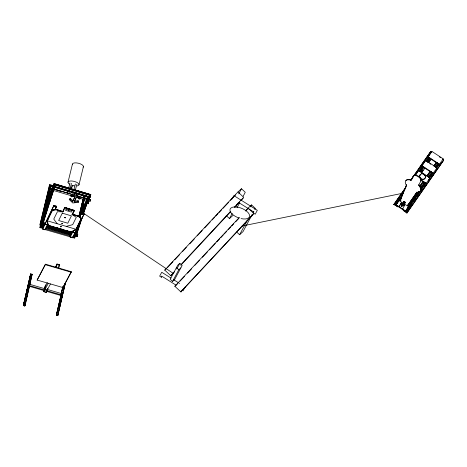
<?xml version="1.0" encoding="UTF-8"?>
<svg xmlns="http://www.w3.org/2000/svg" width="467" height="467" viewBox="0 0 467 467"><rect width="100%" height="100%" fill="white"/><g stroke="black" fill="none" stroke-linecap="round" stroke-linejoin="round"><path stroke-width="0.7" d="M401.626 205.509L401.871 204.885L402.607 205.509L401.988 205.819L401.626 205.509L401.871 204.885M402.356 205.865L402.607 205.235M41.481 226.156L41.043 227.569L41.096 227.178M42.964 223.5L43.408 222.204L43.233 222.508M52.216 188.551L51.679 190.262L52.1 188.709M75.502 231.655C76.576 233.739 72.87 232.747 72.14 231.778L69.647 236.676L72.718 237.791L73.301 236.512M90.067 201.295L90.493 199.853L90.067 201.295L80.318 198.411M40.395 223.687L40.121 224.166L49.461 185.767L50.553 186.064L51.002 185.557L47.663 199.502M52.24 186.321L49.449 185.422L52.24 186.245M53.156 186.135L49.671 185.055L53.145 186.187M44.634 223.868L45.048 222.66L44.879 222.993M73.681 235.572L73.529 236.209M74.539 237.043L74.685 236.944M75.969 232.835L76.378 231.626L76.098 232.315M402.058 205.229C402.233 204.517 402.933 205.912 402.011 205.007M402.005 205.042L402.297 205.287M404.06 202.048L404.568 202.374L404.031 202.1M51.352 193.192L51.3 193.577L51.58 192.889M75.438 231.749L75.432 231.445M45.433 222.969L44.727 223.022L42.065 228.707L45.136 229.822L47.99 224.837L45.089 224.154L45.264 223.354L53.874 205.556L56.659 206.332L55.252 209.671M45.089 224.154L53.874 205.556M72.496 231.836L75.28 232.619L81.305 219.741M79.571 217.213L81.287 213.238L84.072 214.02L75.28 232.619M23.35 305.552L30.729 273.855L32.165 274.275L25.125 305.33L24.786 305.973L23.35 305.552L30.729 273.855M23.461 305.541L30.495 274.479L30.799 273.919L23.461 305.541L24.716 305.903L32.054 274.287M24.786 305.973L29.012 286.936M29.684 284.333L31.75 274.847M37.15 280.066L45.474 264.199L71.288 271.718L71.177 272.203L62.963 287.579L37.15 280.066L45.474 264.199M43.7 291.665L44.797 286.808L45.824 284.888L44.727 289.738L43.7 291.665L46.21 292.395L47.71 288.39M44.161 290.474L43.916 291.554L48.305 283.335M44.283 289.937L44.575 288.641L29.876 284.362M44.698 288.104L44.943 287.024M45.97 285.103L44.943 289.633L47.091 290.258L50.454 283.965M46.21 292.395L46.612 290.614L61.13 294.84L56.332 315.155L57.768 315.575L65.146 283.872L57.768 315.575M47.091 290.258L47.535 288.314M55.596 267.393L56.98 264.001L59.49 264.731L58.702 268.198M56.192 267.468L56.98 264.001M56.344 267.533L57.079 264.299L59.227 264.923L58.498 268.157M62.759 286.791L61.084 294.187L61.428 293.55L46.904 289.318M64.738 284.45L65.036 283.889L57.698 315.505L56.443 315.143L60.92 295.377M61.405 293.258L62.841 286.907M62.952 286.82L56.443 315.143M62.963 287.579L63.074 287.094M59.618 307.035L62.975 292.214M42.386 228.783L45.188 229.606M42.065 228.707L44.727 223.022M47.879 224.604L45.906 228.923L70.038 235.899L71.725 232.14M75.45 231.865L75.146 232.741L72.461 231.871M48.083 225.538L47.05 220.471L48.083 225.538L71.06 232.309L76.343 229.373L81.614 218.527L78.847 216.116L72.519 214.248L78.789 216.367L81.556 218.778M56.069 209.403L62.677 211.615L56.069 209.403L52.199 210.144L56.151 209.578L62.998 211.592L63.827 209.905M64.68 207.418L74.399 210.553L64.68 207.418L62.566 211.837M71.06 232.309L75.531 229.606M81.614 218.527L76.343 229.373L46.992 220.722L52.257 209.893M53.699 206.35L53.898 205.515L56.659 206.332L56.46 207.167L53.699 206.35L56.46 207.167M69.256 199.596L69.484 198.638L70.435 198.493L72.852 200.804L72.624 201.762L70.208 199.456L69.256 199.596L72.811 202.999L78.386 202.287L78.614 201.33L78.077 200.682L74.446 201.178L76.319 197.021M70.208 199.456L70.435 198.493M72.624 201.762L75.251 196.403L71.457 196.805L70.914 196.222L71.142 195.264L76.658 194.675L80.271 197.955L80.044 198.913L79.139 199.07L76.629 196.794L74.218 202.141L77.849 201.645L78.386 202.287M80.044 198.913L76.43 195.638L76.658 194.675M77.849 201.645L78.077 200.682M81.106 213.991L81.287 213.238L84.06 214.061L83.897 214.814L81.112 214.032L83.897 214.814M401.538 206.688L401.206 206.309M402.239 205.667L402.414 205.171L402.204 205.731L401.748 205.433L402.116 205.001M401.363 206.706L401.194 206.361M41.405 223.705L45.743 205.573M46.747 201.388L50.413 186.047M41.627 223.675L46.297 204.149M47.132 200.664L50.634 186.018M42.176 221.837L46.35 204.4M47.185 200.915L50.85 185.574M42.993 219.029L46.326 205.077M43.052 219.046L46.554 204.4M48.224 197.424L51.061 185.574L50.734 186.24M53.693 187.039L52.876 190.466L51.644 192.964L50.85 192.731L51.995 187.938L53.226 185.434L54.02 185.673M50.85 192.731L52.076 190.227L53.226 185.434M51.644 192.964L51.977 191.598M79.997 216.706L78.818 216.017L80.248 216.437M79.069 216.233L84.078 195.311L78.911 216.203L86.739 200.267L87.778 200.74L83.26 214.353M79.005 216.787L84.136 195.329L79.139 216.922M81.597 210.932L85.105 196.286L84.031 195.942L84.229 195.422M81.678 211.049L85.105 196.286M75.753 236.051L77.137 236.46L77.767 234.516L76.384 234.107M76.337 234.224L77.767 234.516M88.006 196.508L87.679 197.173L54.213 187.267M89.787 196.992L88.8 201.102L87.574 203.6L86.774 203.367L88 200.863L88.823 197.442M87.574 203.6L87.901 202.229M88.87 199.065L89.874 196.087M89.314 195.749L90.271 196.035L89.028 199.222M51.072 195.037L45.585 207.698L45.608 206.56L44.447 206.005M45.585 207.698L45.894 206.414L44.931 206.145M53.407 185.352C55.258 184.979 53.991 188.826 54.849 185.761L53.407 185.352L44.435 206.058M53.291 186.368L90.038 197.138L53.291 186.368L54.125 183.607L90.767 194.721L54.032 183.922L53.711 184.704L90.417 195.597L90.826 194.494M54.032 183.922L54.125 183.607M69.7 187.95L71.317 188.429L71.784 186.479M89.997 197.255L90.499 195.153M39.917 227.622L40.431 225.508L42.946 220.564L42.433 222.677L39.917 227.622L40.81 227.884L43.332 222.94L43.845 220.827L43.215 222.07M68.024 182.2L72.449 164.08M78.999 184.774L83.418 166.655M73.646 237.808L74.16 235.695L76.676 230.751L76.162 232.864L73.646 237.808L74.539 238.077L77.055 233.132L77.575 231.019M74.539 238.077L75.059 235.958M67.458 192.906L68.182 190.081M68.544 188.668L69.992 183.023M68.923 193.245L69.647 190.425M70.19 188.306L71.451 183.368M72.642 194.698L73.325 192.007M73.839 189.993L75.385 183.945M74.101 195.037L74.79 192.351M75.304 190.332L76.845 184.284M44.324 225.363L40.139 224.242L43.554 225.398M39.893 225.228L49.636 184.547L53.139 185.603M76.103 234.767L77.487 235.175L76.022 235.012M77.137 236.46L75.129 235.66M52.012 191.791L42.328 222.683L43.227 222.94L53.565 190.005M42.328 222.683L52.771 189.97L53.67 190.232M43.122 222.712L53.343 190.688M76.051 232.484L77.872 226.991M82.192 213.979L86.734 200.285M82.583 216.396L76.938 233.412L76.039 233.144L78.976 224.294M82.361 214.084L86.88 200.471M81.311 219.601L76.938 233.412M83.342 213.477L86.506 203.951M51.452 192.795L40.174 226.565L41.236 227.015L41.645 225.783M40.337 226.752L51.621 192.976M49.327 202.789L52.969 191.879M75.169 232.502L73.926 235.917L74.37 236.057M82.151 213.378L86.64 201.084M77.096 227.914L74.101 236.109L74.551 236.249M82.332 213.571L86.57 201.96M83.289 212.981L86.78 203.419M79.98 222.736L80.727 220.687M83.47 213.174L86.961 203.612M73.412 236.565L73.249 236.897L73.004 236.553M77.72 234.632L75.631 234.119M399.939 201.09L406.576 184.839L399.939 201.09L407.469 206.035L416.815 192.427M404.235 203.559L404.486 203.092L403.465 201.767L404.218 201.82L403.681 202.158L404.889 202.929M44.534 206.204L51.469 190.209M52.333 188.213L53.489 185.545M45.492 206.472L51.271 193.145M53.005 189.147L54.452 185.819M45.632 206.683L51.411 193.361M53.145 189.363L54.3 186.695M45.427 207.541L51.498 193.548M53.232 189.549L54.563 186.426M45.521 207.681L51.592 193.688M53.326 189.69L54.481 187.028L53.384 189.707M55.427 208.877L56.659 206.332M79.443 217.05L81.287 213.238M81.918 218.468L84.072 214.02M72.852 200.804L74.895 196.636M52.818 186.858L49.298 185.813L49.671 185.055M47.692 219.928L48.912 217.459M57.114 223.681L53.775 219.081L57.4 211.72L62.94 211.843L64.878 207.903L74.014 210.594L72.07 214.534L76.314 217.295L72.689 224.656L66.244 226.372M60.692 226.326C60.354 227.318 61.907 226.384 60.564 226.244C59.665 227.201 62.315 226.787 60.879 226.32M72.519 214.248L74.463 210.302M72.35 214.721L74.399 210.553M85.198 196.379L83.745 195.982M78.8 216.069L88.526 196.245M87.352 198.995L88.607 196.444M79.851 216.495L85.805 204.377M88.31 199.275L89.559 196.724M81.246 214.155L85.321 205.865M89.074 198.212L89.705 196.94M89.016 198.586L90.271 196.035M81.672 213.734L84.177 208.632M81.766 213.874L83.955 209.409M88.969 199.205L89.81 197.15M85.584 206.239L86.833 203.688M76.471 228.62L81.194 218.422M71.317 188.429L72.916 185.218M42.882 227.376L44.12 224.942M44.785 224.306L45.404 223.092C43.67 223.967 46.706 225.065 47.663 224.744M42.655 229.139L45.13 224.271L47.873 224.931M44.809 229.758L47.284 224.896M70.237 237.108L72.729 232.21M72.391 237.732L74.883 232.829M73.284 236.857L75.777 231.959M73.091 237.674L75.584 232.776M31.82 274.911L32.165 274.275M29.474 285.67L29.17 286.23L44.33 290.69M29.24 286.3L29.584 285.658L44.102 289.884M45.281 286.382L47.313 282.582M55.38 267.48L57.079 264.299M58.953 265.735L59.49 264.731M46.07 292.179L46.753 290.9M63.413 286.458L71.288 271.718M56.332 315.155L56.676 314.513L58.112 314.933M176.748 269.056L179.83 263.289L182.148 265.46L174.617 279.558L172.521 281.484L170.204 279.313L177.734 265.215L179.83 263.289M172.521 281.484L178.785 269.757L180.881 267.83M232.099 198.948L233.874 195.615L257.299 210.319L255.227 214.201L253.126 212.888L253.639 211.925L238.748 202.579M185.16 286.96L183.087 290.842L182.037 290.188M238.725 193.875L241.462 188.738L245.263 192.299L243.19 196.187M226.162 215.45L229.484 218.568L232.222 213.442M235.648 207.033L237.697 203.186M237.032 207.722L239.769 202.596M240.791 200.67L241.48 199.391M247.539 209.175L248.135 208.066L251.573 204.908L255.373 208.475L254.778 209.584M250.545 206.834L251.573 204.908M236.746 232.07L239.594 234.743L247.463 220.004M252.268 214.283L243.033 231.585L239.594 234.743M253.295 212.362L253.89 211.247M396.074 202.526L395.006 204.528L406.302 211.942L411.094 204.587L410.219 204.009L405.636 210.961L396.092 204.698L400.704 197.751L399.799 197.173L396.074 202.526L396.95 203.098M398.73 199.175L399.799 197.173M396.092 204.698L400.674 197.745M406.296 185.241A9.019 4.337 34.8 0 1 411.083 180.215L413.587 175.662A4.512 2.166 34.8 0 1 418.379 176.211A4.512 2.166 34.8 0 1 421.117 180.601L418.619 185.16A9.019 4.337 34.8 0 1 416.949 192.229L407.469 206.035M413.587 175.662L411.369 179.813A9.019 4.337 34.8 0 0 405.823 180.671M401.264 202.865L399.145 206.7L401.264 202.865L404.72 205.13L402.595 208.965L402.922 208.498M418.42 170.852L418.63 170.449L429.932 177.863L429.716 178.266M421.958 165.703L421.742 166.106L433.037 173.52L433.253 173.117L421.958 165.703L425.682 160.35L436.978 167.764L436.762 168.167M425.466 160.753L425.682 160.35M428.169 156.778L427.953 157.181L439.249 164.594L439.465 164.191L428.169 156.778L431.893 151.425L443.189 158.838L442.973 159.241L443.65 160.222L406.95 212.97L405.169 211.814L406.29 211.93L406.95 212.97M415.181 175.534L431.893 151.425M405.636 210.961L410.219 204.009M410.026 206.589L411.094 204.587M398.077 199.829L397.872 200.174L398.141 199.736M393.85 204.453L394.977 204.575L395.631 205.608L393.85 204.453L406.226 186.677M410.762 180.157L430.556 151.711L431.677 151.828M393.891 204.517L405.438 187.927M410.802 180.221L430.556 151.711M394.119 204.663L395.356 202.888M397.417 199.923L399.478 196.957M401.13 194.587L402.776 192.217M404.428 189.847L405.665 188.073M411.083 180.215L412.676 177.997M415.151 174.442L416.798 172.066M418.45 169.696L420.925 166.141M422.156 164.366L424.223 161.401M425.46 159.626L427.521 156.661M429.167 154.291L430.819 151.921L431.45 151.985M415.11 175.61L418.63 170.449M394.977 204.575L397.073 201.551M397.861 200.425L403.634 192.13M420.493 169.305L422.145 166.935M427.095 159.825L428.741 157.455M397.213 203.233L401.818 196.718M419.483 171.231L422.851 166.497M426.494 161.156L429.039 157.607M400.172 199.969L401.41 198.195M419.967 171.523L423.265 166.783M429.453 157.893L426.978 161.448L429.494 157.957M400.213 200.034L401.451 198.259M420.008 171.587L423.306 166.847M420.23 171.733L421.882 169.363M427.655 161.062L429.301 158.692M420.679 172.235L423.978 167.49M427.69 162.16L430.16 158.605M421.456 172.527L423.102 170.157M428.875 161.856L430.113 160.082M419.617 175.633L420.51 174.454M421.269 173.263L425.046 167.939M428.688 162.598L431.234 159.049M403.908 201.942L404.41 201.61L404.924 202.188L404.422 202.526L404.013 202.258L404.206 201.896L404.726 202.48M404.013 202.258L404.41 201.61M401.754 205.398L402.239 204.925M401.929 205.369L402.303 205.077M402.163 205.521L402.361 205.118M421.117 180.601L420.831 181.009A4.512 2.166 34.8 0 0 418.093 176.614A4.512 2.166 34.8 0 0 413.301 176.065M404.72 205.13L404.393 205.603L400.937 203.338M418.619 185.16L418.899 184.751A9.019 4.337 34.8 0 1 418.852 191.814M419.465 186.666L423.178 181.33M426.891 176.001L430.189 171.261M433.901 165.925L436.376 162.37M419.506 186.73L423.219 181.394M426.931 176.065L430.23 171.325M433.942 165.989L436.411 162.434M429.628 172.65L430.451 171.465M407.802 205.153L416.879 192.118M420.177 187.378L423.884 182.042M427.597 176.707L431.31 171.377M434.608 166.631L437.497 162.487M410.645 202.485L411.882 200.705M412.705 199.52L415.181 195.965M416.827 193.595L417.656 192.41M421.368 187.074L422.191 185.889M423.429 184.115L424.666 182.334M428.788 176.409L429.611 175.224M435.384 166.929L436.622 165.149M408.806 205.591L418.292 191.96M420.353 189.001L424.888 182.48M428.601 177.145L431.899 172.405M435.612 167.069L438.087 163.514M408.876 205.603L418.362 191.972M420.423 189.007L424.958 182.486M428.671 177.151L431.969 172.411M435.682 167.081L438.157 163.52M409.29 205.889L419.191 191.663M420.837 189.293L425.373 182.772M429.085 177.442L432.384 172.697M436.096 167.367L438.571 163.812M409.331 205.953L419.232 191.727M420.878 189.357L425.414 182.836M429.126 177.507L432.424 172.761M436.137 167.431L438.612 163.876M412.857 201.353L415.326 197.798M416.564 196.023L418.216 193.653M423.575 185.948L424.812 184.167M430.586 175.872L432.238 173.502M437.597 165.797L438.834 164.016M406.29 211.93L443.189 158.838M406.284 212.234L411.234 205.124M428.554 180.233L429.792 178.452M406.652 212.818L409.541 208.667M411.602 205.702L412.84 203.927M414.492 201.557L416.552 198.592M417.79 196.817L419.851 193.852M421.088 192.071L423.563 188.516M424.386 187.331L426.861 183.776M428.513 181.406L430.574 178.441M431.812 176.666L434.287 173.111M435.11 171.926L437.585 168.365M439.231 165.995L441.297 163.036M406.88 212.958L443.65 160.222M174.658 271.45L170.7 275.705L173.876 272.699M181.085 264.538L230.552 211.388M234.51 207.132L243.669 197.29L237.972 191.943L164.728 270.107L170.94 275.857M180.787 265.274L230.78 211.545M234.743 207.29L239.694 201.972M241.176 200.378L243.155 198.247M245.338 211.043L248.076 208.119L253.779 213.46L180.805 291.875L253.266 214.423M165.96 269.196L164.728 270.107M167.455 267.609L172.913 261.783M174.897 259.664L179.369 254.894M182.346 251.713L186.321 247.475M189.795 243.768L194.26 238.999M197.243 235.823L202.205 230.523M204.692 227.873L210.15 222.047M212.135 219.928L214.622 217.278M215.614 216.215L218.095 213.571M219.087 212.508L221.568 209.858M223.063 208.27L228.521 202.445M230.505 200.325L233.488 197.144M234.481 196.082L235.473 195.025M181.044 292.027L174.839 286.277L239.384 217.4M177.559 283.784L174.839 286.277M180.04 281.134L184.512 276.365M187.489 273.183L191.458 268.945M194.937 265.238L199.403 260.469M202.386 257.294L207.348 251.993M209.333 249.874L215.293 243.517M216.781 241.929L219.759 238.748M220.757 237.691L223.238 235.041M224.23 233.979L226.711 231.328M228.2 229.741L230.686 227.09M231.679 226.034L233.663 223.915M235.648 221.796L238.631 218.614M246.074 210.67L247.066 209.607M238.03 191.896L241.462 188.738M229.484 218.568L232.922 215.41M403.937 203.98L404.194 203.513L403.184 202.608L403.301 203.297M403.646 204.4L403.897 203.939L402.893 203.028L403.009 203.717M72.77 237.58L69.694 236.687M403.529 201.884L404.153 201.913L404.79 202.987L403.599 202.871L403.482 202.182M405.052 202.836L404.27 202.836M242.087 226.022L403.12 193.169M404.626 202.234L404.924 202.188M70.914 196.222L76.43 195.638M401.626 205.241L402.361 205.591M402.239 205.468L402.607 205.509M402.221 203.845L403.506 204.692M84.941 198.51L90.47 199.87L77.966 196.146M83.546 198.136L90.47 199.87M84.906 198.528L88.362 199.409M46.093 228.106L70.231 235.082M45.509 229.7L69.647 236.676M45.363 264.69L71.177 272.203M44.727 289.738L47.237 290.474M46.385 291.291L60.792 295.483M44.453 291.712L45.527 292.021M23.694 304.91L25.125 305.33M64.936 207.646L74.072 210.337M72.128 214.283L78.649 216.203L81.264 218.48M62.94 211.843L56.093 209.829L52.502 210.29L47.33 220.798L48.387 225.479L70.891 232.111L76.028 229.256L81.205 218.737L78.59 216.46L72.07 214.534M51.533 211.498L51.86 211.592M80.558 220.05L80.884 220.15M51.855 226.232L53.903 226.834M56.63 227.639L58.673 228.24M60.039 228.643L63.448 229.647M66.174 230.447L68.223 231.054M48.142 225.287L55.106 227.336M56.495 227.75L66.244 230.622M67.633 231.031L71.118 232.058M54.102 183.689L90.808 194.581M61.416 186.52L63.494 187.139M77.341 191.248L80.809 192.276M53.816 184.36L90.516 195.247M54.551 186.549L68.497 190.676M70.587 191.295L73.377 192.124M74.773 192.532L87.323 196.251M53.308 186.339L90.008 197.226M57.803 187.985L61.305 189.007M62.683 189.433L68.258 191.079M70.354 191.703L72.461 192.311M75.234 193.145L78.736 194.167M80.114 194.593L85.012 196.023M52.905 188.726L73.091 194.704M53.174 190.373L71.27 195.731M73.36 196.35L74.749 196.759M76.144 197.173L78.929 197.996M52.076 190.227L52.876 190.466M88 200.863L88.8 201.102M42.433 222.677L43.332 222.94M76.162 232.864L77.055 233.132M42.532 224.084L43.916 224.499L42.515 224.131M71.55 232.677L47.371 225.52L71.539 232.729M76.366 234.154L77.755 234.568M42.485 224.201L43.88 224.639M47.325 225.631L71.509 232.823M42.468 224.3L43.851 224.709M47.307 225.736L71.486 232.893M47.044 226.186L71.264 233.337M40.139 224.242L43.594 225.263M47.044 226.285L71.229 233.442M76.063 234.872L77.446 235.28M47.009 226.419L71.188 233.582M41.966 225.841L43.349 226.25M46.805 227.271L70.984 234.428M41.942 225.935L43.326 226.343M46.776 227.365L70.955 234.522M75.105 235.747L77.178 236.366M40.431 225.508L40.88 225.637M41.913 226.005L43.297 226.413L41.902 226.034M75.076 235.823L77.148 236.436M52.864 188.738L67.219 193.017M68.585 193.426L72.683 194.646M77.464 196.07L90.435 199.934M68.842 210.226C66.962 210.057 69.624 211.469 68.847 210.238M52.859 188.761L61.65 191.727M65.31 217.412C63.384 217.231 66.086 218.655 65.316 217.418M45.13 224.271L44.54 223.839M70.26 236.985L69.968 236.769M170.986 278.058L161.74 272.255L159.661 276.143L161.564 277.34L161.214 277.019L161.687 276.131L176.129 285.197M173.45 279.605L179.614 283.475M439.406 156.9L440.597 157.677M426.062 161.144L427.842 162.312M429.628 163.485L430.819 164.267M421.392 172.802L423.178 173.975M424.958 175.143L426.149 175.925M420.855 179.707L426.208 183.216L425.992 183.619L421.234 180.495M399.816 199.351L401.013 200.133M408.17 204.826L409.361 205.608M404.311 202.853L403.809 202.526A1.103 0.531 34.8 0 1 403.64 201.452A1.103 0.531 34.8 0 1 405.146 202.304A1.103 0.531 34.8 0 1 404.556 202.923M407.65 205.025L408.841 205.807M402.706 204.079L403.085 204.33M406.494 209.362L407.37 209.94M83.091 212.952L173.339 273.446M176.468 267.585L178.785 269.757M403.488 202.112L403.832 202.55A1.103 0.531 34.8 0 1 403.651 201.528A1.103 0.531 34.8 0 1 405.158 202.515A1.103 0.531 34.8 0 1 404.253 202.906M403.179 204.242L403.482 204.908M442.985 159.486L443.358 160.07M404.107 201.656L404.218 201.966M402.402 203.834L402.98 203.6L403.611 204.68M241.071 218.591A10.402 5.003 21.8 0 0 249.425 216.851L249.594 215.526A10.402 5.003 21.8 0 0 242.939 208.883A10.402 5.003 21.8 0 0 232.391 207.278L230.967 208.002A10.402 5.003 21.8 0 0 239.145 218.054M72.531 164.682A5.639 2.189 13.7 0 1 78.328 163.211A5.639 2.189 13.7 0 1 83.132 167.168M69.355 184.103A5.639 2.189 13.7 0 1 69.91 181.05A5.639 2.189 13.7 0 1 77.674 182.871A5.639 2.189 13.7 0 1 77.113 185.919M74.551 185.901A5.639 2.189 13.7 0 1 71.714 185.236M67.54 193.431A0.753 0.333 13.8 0 1 68.678 193.764M72.595 195.229A0.753 0.333 13.8 0 1 73.763 195.428M425.262 176.468A3.006 2.633 28.1 0 1 424.164 179.182A3.006 2.633 28.1 0 1 420.913 178.995M419.582 177.197A3.006 2.633 28.1 0 1 420.382 174.681M423.925 174.67A3.006 2.633 28.1 0 1 424.976 175.785M401.9 203.793A1.103 0.531 34.8 0 1 402.852 203.951A1.103 0.531 34.8 0 1 403.646 204.785M401.76 205.492A1.103 0.531 34.8 0 1 401.696 204.429A1.103 0.531 34.8 0 1 403.179 205.544A1.103 0.531 34.8 0 1 401.988 205.667M401.813 205.416A1.103 0.531 34.8 0 1 401.684 204.348A1.103 0.531 34.8 0 1 403.196 205.34A1.103 0.531 34.8 0 1 402.291 205.725M61.936 223.483C63.337 224.3 60.932 223.319 62.298 223.273A0.648 0.315 13.3 0 1 62.584 223.366L61.936 223.483M42.31 227.832L42.742 226.501L42.31 227.832M50.027 193.087L50.436 191.779L50.027 193.087M50.407 189.771L50.815 188.458L50.407 189.771M88 203.822L88.438 202.491L88 203.822M409.168 207.587L409.629 206.893L409.168 207.587M62.292 213.162L58.667 220.523L67.797 223.214L71.422 215.853L62.292 213.162M66.186 209.041L65.538 210.354L71.41 212.082L72.058 210.769L66.186 209.041M65.187 217.435L64.89 217.604L65.187 217.435M68.719 210.255L68.421 210.419L68.719 210.255M397.172 206.011C394.09 204.838 399.746 208.475 397.172 206.011M404.095 210.489C401.007 209.315 406.664 212.952 404.095 210.489M70.931 234.592L46.753 227.435L70.92 234.621M420.031 177.565A3.006 2.633 28.1 0 0 425.098 178.16A3.006 2.633 28.1 0 0 422.641 173.817A3.006 2.633 28.1 0 0 420.031 177.565"/></g></svg>
